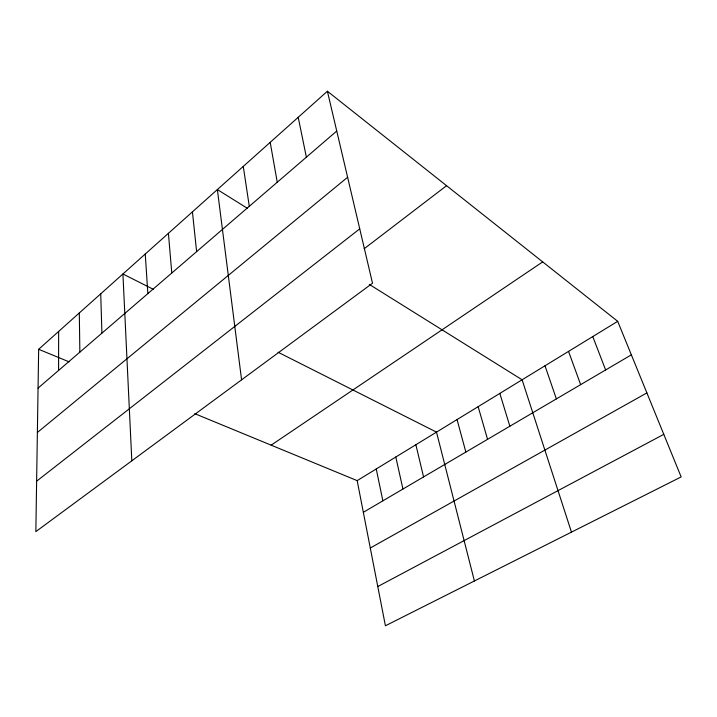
<?xml version="1.0" encoding="UTF-8"?>
<svg xmlns="http://www.w3.org/2000/svg" width="717" height="717" viewBox="0 0 717 717"><rect width="100%" height="100%" fill="white"/><g stroke="black" fill="none" stroke-linecap="round" stroke-linejoin="round"><path stroke-width="1.08" d="M58.588 370.438L58.633 331.442M38.655 349.296L35.85 531.611L372.517 283.242L327.391 91.229L38.655 349.296L69.074 361.834M38.064 388.103L336.748 131.041M37.374 432.485L347.611 177.26M36.63 481.179L359.737 228.84M364.155 248.754L446.566 185.694M271.151 445.158L542.697 261.884M357.174 480.632L617.696 321.333L681.15 476.922L385.414 625.771L357.174 480.632L194.773 413.673M363.34 512.305L631.363 354.843M370.286 548.012L646.886 392.907M377.787 586.542L663.79 434.35M153.241 289.274L122.921 273.984L131.811 460.816M278.026 352.208L436.501 432.127L474.403 580.985M247.248 208.226L217.368 189.566L241.584 379.84M369.309 284.407L522.101 379.786L571.467 532.131M327.391 91.229L617.696 321.333M592.771 336.578L605.632 369.963M568.545 351.393L580.645 384.644M545.001 365.787L556.374 398.903M499.83 393.409L509.859 426.23M478.149 406.664L487.551 439.333M457.052 419.562L465.853 452.077M415.878 444.737L423.559 476.93M395.793 457.016L402.945 489.039M376.237 468.981L382.878 500.824M298.218 117.31L306.374 157.175M270.201 142.351L277.255 182.243M243.269 166.416L249.292 206.308M192.434 211.856L196.619 251.64M168.414 233.321L171.775 273.025M145.255 254.024L147.854 293.612M100.721 293.827L101.913 333.145M79.309 312.962L79.856 352.128"/></g></svg>
